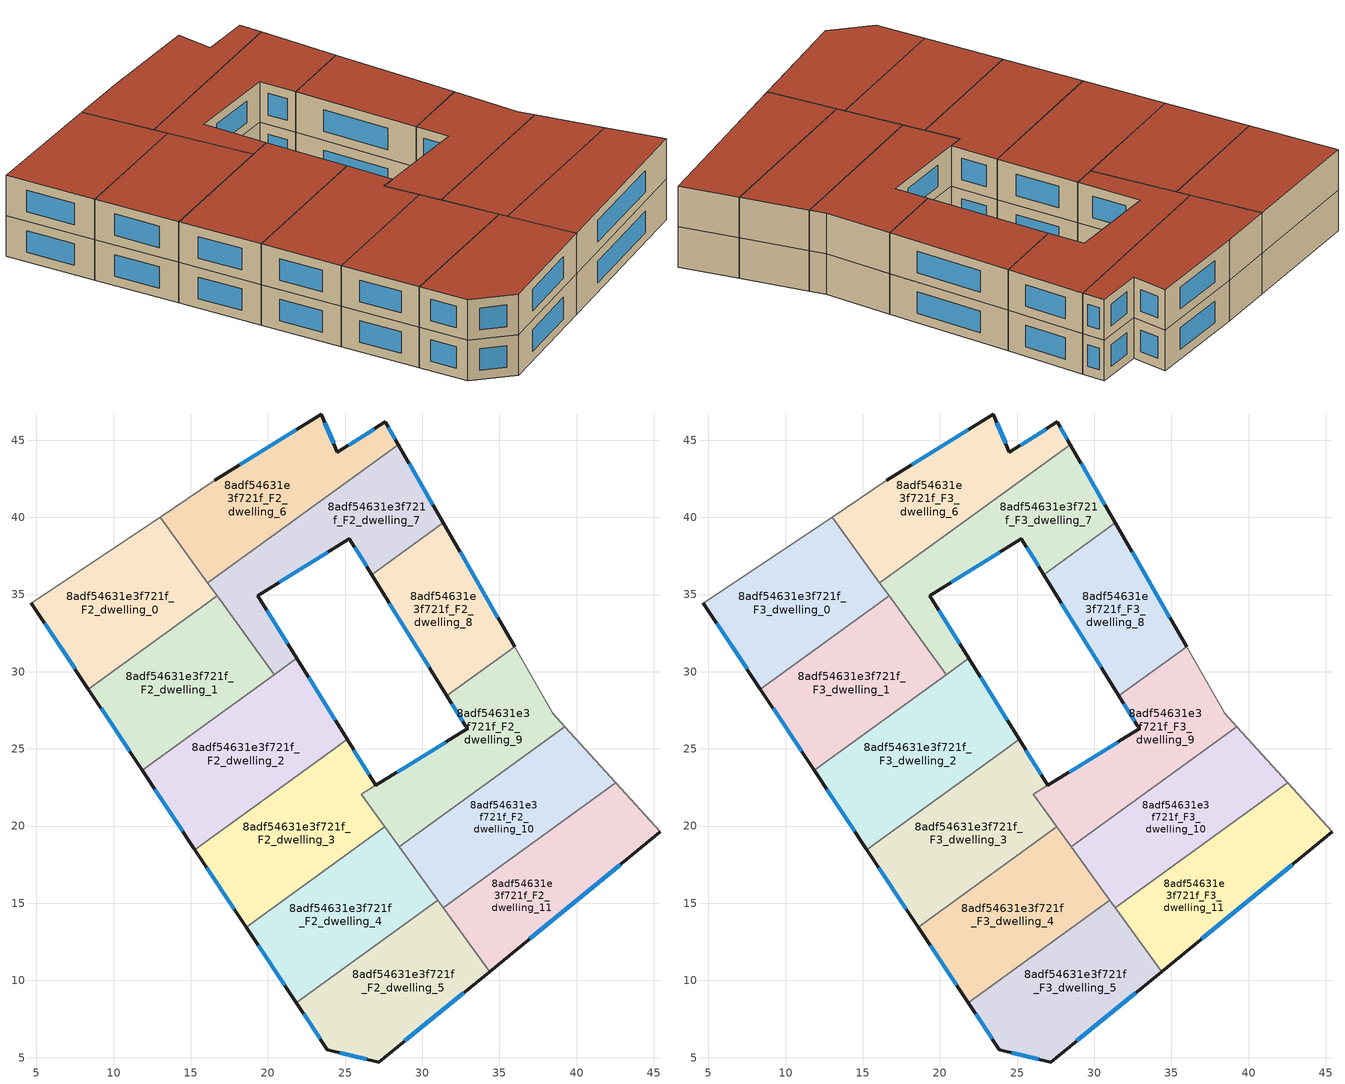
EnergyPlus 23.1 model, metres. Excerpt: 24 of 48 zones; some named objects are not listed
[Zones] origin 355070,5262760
8adf54631e3f721f_F2_dwelling_0
 floor to 8adf54631e3f721f_F1_dwelling_0 (EU_floor_Construction): 13.01,40.02 16.71,34.92 8.37,28.88 4.68,34.45 z6
 wall outside (EU_wall_Construction): 4.68,34.45 8.37,28.88 z6:9
 wall to 8adf54631e3f721f_F2_dwelling_1 (EU_wall_Construction): 8.37,28.88 16.71,34.92 z6:9
 wall adiabatic (EU_wall_Construction): 13.01,40.02 4.68,34.45 z6:9
 wall to 8adf54631e3f721f_F2_dwelling_6 (EU_wall_Construction): 16.11,35.75 13.01,40.02 z6:9
 wall to 8adf54631e3f721f_F2_dwelling_7 (EU_wall_Construction): 16.71,34.92 16.11,35.75 z6:9
 window (EU_Window_Construction): 5.55,33.14 7.51,30.19 z6.7:8.3
8adf54631e3f721f_F2_dwelling_1
 floor to 8adf54631e3f721f_F1_dwelling_1 (EU_floor_Construction): 16.71,34.92 20.42,29.81 11.86,23.61 8.37,28.88 z6
 wall outside (EU_wall_Construction): 8.37,28.88 11.86,23.61 z6:9
 wall to 8adf54631e3f721f_F2_dwelling_2 (EU_wall_Construction): 11.86,23.61 20.41,29.81 z6:9
 wall to 8adf54631e3f721f_F2_dwelling_7 (EU_wall_Construction): 20.42,29.81 16.71,34.92 z6:9
 window (EU_Window_Construction): 9.19,27.64 11.04,24.85 z6.7:8.3
8adf54631e3f721f_F2_dwelling_10
 floor to 8adf54631e3f721f_F1_dwelling_10 (EU_floor_Construction): 39.25,26.45 42.53,22.81 31.36,14.71 28.5,18.66 z6
 wall to 8adf54631e3f721f_F2_dwelling_9 (EU_wall_Construction): 39.25,26.45 28.5,18.66 z6:9
 wall adiabatic (EU_wall_Construction): 42.53,22.81 39.25,26.45 z6:9
 wall to 8adf54631e3f721f_F2_dwelling_11 (EU_wall_Construction): 31.36,14.71 42.53,22.81 z6:9
 wall to 8adf54631e3f721f_F2_dwelling_4 (EU_wall_Construction): 28.5,18.66 31.02,15.19 z6:9
 wall to 8adf54631e3f721f_F2_dwelling_5 (EU_wall_Construction): 31.02,15.19 31.36,14.71 z6:9
8adf54631e3f721f_F2_dwelling_11
 floor to 8adf54631e3f721f_F1_dwelling_11 (EU_floor_Construction): 42.53,22.81 45.41,19.62 34.36,10.58 31.36,14.71 z6
 wall outside (EU_wall_Construction): 34.36,10.58 45.41,19.62 z6:9
 wall adiabatic (EU_wall_Construction): 45.41,19.62 42.53,22.81 z6:9
 wall to 8adf54631e3f721f_F2_dwelling_5 (EU_wall_Construction): 31.36,14.71 34.36,10.58 z6:9
 window (EU_Window_Construction): 36.96,12.7 42.82,17.5 z6.7:8.3
8adf54631e3f721f_F2_dwelling_2
 floor to 8adf54631e3f721f_F1_dwelling_2 (EU_floor_Construction): 21.87,30.86 25.13,25.62 15.27,18.47 11.86,23.61 20.41,29.81 z6
 wall outside (EU_wall_Construction): 25.13,25.62 21.87,30.86 / 11.86,23.61 15.27,18.47 z6:9
 wall to 8adf54631e3f721f_F2_dwelling_3 (EU_wall_Construction): 15.27,18.47 24.03,24.82 25.13,25.62 z6:9
 wall to 8adf54631e3f721f_F2_dwelling_7 (EU_wall_Construction): 21.87,30.86 20.42,29.81 z6:9
 window (EU_Window_Construction): 24.37,26.85 22.64,29.63 / 12.67,22.4 14.47,19.68 z6.7:8.3
8adf54631e3f721f_F2_dwelling_3
 floor to 8adf54631e3f721f_F1_dwelling_3 (EU_floor_Construction): 25.13,25.62 26.99,22.63 26.04,22.05 27.57,19.95 18.6,13.45 15.27,18.47 z6
 wall outside (EU_wall_Construction): 26.99,22.63 25.13,25.62 / 15.27,18.47 18.6,13.45 z6:9
 wall to 8adf54631e3f721f_F2_dwelling_4 (EU_wall_Construction): 18.6,13.45 27.57,19.95 z6:9
 wall to 8adf54631e3f721f_F2_dwelling_9 (EU_wall_Construction): 27.57,19.95 26.04,22.05 26.99,22.63 z6:9
 window (EU_Window_Construction): 26.55,23.33 25.57,24.92 / 16.05,17.29 17.82,14.63 z6.7:8.3
8adf54631e3f721f_F2_dwelling_4
 floor to 8adf54631e3f721f_F1_dwelling_4 (EU_floor_Construction): 27.57,19.95 31.02,15.19 21.85,8.54 18.6,13.45 z6
 wall outside (EU_wall_Construction): 18.6,13.45 21.85,8.54 z6:9
 wall to 8adf54631e3f721f_F2_dwelling_5 (EU_wall_Construction): 21.85,8.54 31.02,15.19 z6:9
 wall to 8adf54631e3f721f_F2_dwelling_9 (EU_wall_Construction): 28.5,18.66 27.57,19.95 z6:9
 window (EU_Window_Construction): 19.36,12.3 21.09,9.69 z6.7:8.3
8adf54631e3f721f_F2_dwelling_5
 floor to 8adf54631e3f721f_F1_dwelling_5 (EU_floor_Construction): 31.02,15.19 34.36,10.58 27.2,4.72 23.86,5.51 21.85,8.54 z6
 wall outside (EU_wall_Construction): 21.85,8.54 23.86,5.51 27.2,4.72 34.36,10.58 z6:9
 window (EU_Window_Construction): 28.88,6.09 32.68,9.2 / 24.64,5.32 26.41,4.9 / 22.32,7.83 23.39,6.22 z6.7:8.3
8adf54631e3f721f_F2_dwelling_6
 floor to 8adf54631e3f721f_F1_dwelling_6 (EU_floor_Construction): 27.61,46.18 28.46,44.71 16.11,35.75 13.01,40.02 16.57,42.4 23.45,46.7 24.51,44.22 z6
 wall outside (EU_wall_Construction): 28.46,44.71 27.61,46.18 24.51,44.22 23.45,46.7 16.57,42.4 z6:9
 wall adiabatic (EU_wall_Construction): 16.57,42.4 13.01,40.02 z6:9
 wall to 8adf54631e3f721f_F2_dwelling_7 (EU_wall_Construction): 16.11,35.75 28.46,44.71 z6:9
 window (EU_Window_Construction): 21.83,45.69 18.19,43.41 / 24.26,44.81 23.7,46.12 / 26.89,45.72 25.24,44.68 / 28.26,45.05 27.81,45.84 z6.7:8.3
8adf54631e3f721f_F2_dwelling_7
 floor to 8adf54631e3f721f_F1_dwelling_7 (EU_floor_Construction): 28.46,44.71 31.37,39.65 26.73,36.28 25.29,38.6 19.34,34.93 21.87,30.87 20.42,29.81 16.11,35.75 z6
 wall outside (EU_wall_Construction): 31.37,39.65 28.46,44.71 / 21.87,30.87 19.34,34.93 25.29,38.6 26.73,36.28 z6:9
 wall to 8adf54631e3f721f_F2_dwelling_8 (EU_wall_Construction): 26.73,36.28 31.37,39.65 z6:9
 window (EU_Window_Construction): 30.69,40.83 29.15,43.52 / 25.63,38.06 26.39,36.82 / 20.74,35.8 23.89,37.74 / 21.28,31.82 19.94,33.98 z6.7:8.3
8adf54631e3f721f_F2_dwelling_8
 floor to 8adf54631e3f721f_F1_dwelling_8 (EU_floor_Construction): 31.37,39.65 35.99,31.62 31.6,28.44 26.73,36.28 z6
 wall outside (EU_wall_Construction): 35.99,31.62 31.37,39.65 / 26.73,36.28 31.6,28.44 z6:9
 wall to 8adf54631e3f721f_F2_dwelling_9 (EU_wall_Construction): 31.6,28.44 35.99,31.62 z6:9
 window (EU_Window_Construction): 34.9,33.51 32.46,37.76 / 27.87,34.44 30.45,30.28 z6.7:8.3
8adf54631e3f721f_F2_dwelling_9
 floor to 8adf54631e3f721f_F1_dwelling_9 (EU_floor_Construction): 35.99,31.62 38.47,27.31 39.25,26.45 28.5,18.66 26.04,22.05 26.99,22.64 32.92,26.3 31.6,28.44 z6
 wall outside (EU_wall_Construction): 31.6,28.44 32.92,26.3 26.99,22.64 z6:9
 wall adiabatic (EU_wall_Construction): 39.25,26.45 38.47,27.31 35.99,31.62 z6:9
 window (EU_Window_Construction): 31.53,25.44 28.38,23.5 / 31.91,27.94 32.61,26.8 z6.7:8.3
8adf54631e3f721f_F3_dwelling_0
 floor to 8adf54631e3f721f_F2_dwelling_0 (EU_floor_Construction): 13.01,40.02 16.71,34.92 8.37,28.88 4.68,34.45 z9
 wall outside (EU_wall_Construction): 4.68,34.45 8.37,28.88 z9:12
 wall to 8adf54631e3f721f_F3_dwelling_1 (EU_wall_Construction): 8.37,28.88 16.71,34.92 z9:12
 wall adiabatic (EU_wall_Construction): 13.01,40.02 4.68,34.45 z9:12
 wall to 8adf54631e3f721f_F3_dwelling_6 (EU_wall_Construction): 16.11,35.75 13.01,40.02 z9:12
 wall to 8adf54631e3f721f_F3_dwelling_7 (EU_wall_Construction): 16.71,34.92 16.11,35.75 z9:12
 window (EU_Window_Construction): 5.55,33.14 7.51,30.19 z9.7:11.3
 roof outside (EU_roof_Construction): 16.71,34.92 13.01,40.02 4.68,34.45 8.37,28.88 z12
8adf54631e3f721f_F3_dwelling_1
 floor to 8adf54631e3f721f_F2_dwelling_1 (EU_floor_Construction): 16.71,34.92 20.42,29.81 11.86,23.61 8.37,28.88 z9
 wall outside (EU_wall_Construction): 8.37,28.88 11.86,23.61 z9:12
 wall to 8adf54631e3f721f_F3_dwelling_2 (EU_wall_Construction): 11.86,23.61 20.41,29.81 z9:12
 wall to 8adf54631e3f721f_F3_dwelling_7 (EU_wall_Construction): 20.42,29.81 16.71,34.92 z9:12
 window (EU_Window_Construction): 9.19,27.64 11.04,24.85 z9.7:11.3
 roof outside (EU_roof_Construction): 20.42,29.81 16.71,34.92 8.37,28.88 11.86,23.61 z12
8adf54631e3f721f_F3_dwelling_10
 floor to 8adf54631e3f721f_F2_dwelling_10 (EU_floor_Construction): 39.25,26.45 42.53,22.81 31.36,14.71 28.5,18.66 z9
 wall to 8adf54631e3f721f_F3_dwelling_9 (EU_wall_Construction): 39.25,26.45 28.5,18.66 z9:12
 wall adiabatic (EU_wall_Construction): 42.53,22.81 39.25,26.45 z9:12
 wall to 8adf54631e3f721f_F3_dwelling_11 (EU_wall_Construction): 31.36,14.71 42.53,22.81 z9:12
 wall to 8adf54631e3f721f_F3_dwelling_4 (EU_wall_Construction): 28.5,18.66 31.02,15.19 z9:12
 wall to 8adf54631e3f721f_F3_dwelling_5 (EU_wall_Construction): 31.02,15.19 31.36,14.71 z9:12
 roof outside (EU_roof_Construction): 42.53,22.81 39.25,26.45 28.5,18.66 31.36,14.71 z12
8adf54631e3f721f_F3_dwelling_11
 floor to 8adf54631e3f721f_F2_dwelling_11 (EU_floor_Construction): 42.53,22.81 45.41,19.62 34.36,10.58 31.36,14.71 z9
 wall outside (EU_wall_Construction): 34.36,10.58 45.41,19.62 z9:12
 wall adiabatic (EU_wall_Construction): 45.41,19.62 42.53,22.81 z9:12
 wall to 8adf54631e3f721f_F3_dwelling_5 (EU_wall_Construction): 31.36,14.71 34.36,10.58 z9:12
 window (EU_Window_Construction): 36.96,12.7 42.82,17.5 z9.7:11.3
 roof outside (EU_roof_Construction): 45.41,19.62 42.53,22.81 31.36,14.71 34.36,10.58 z12
8adf54631e3f721f_F3_dwelling_2
 floor to 8adf54631e3f721f_F2_dwelling_2 (EU_floor_Construction): 21.87,30.86 25.13,25.62 15.27,18.47 11.86,23.61 20.41,29.81 z9
 wall outside (EU_wall_Construction): 25.13,25.62 21.87,30.86 / 11.86,23.61 15.27,18.47 z9:12
 wall to 8adf54631e3f721f_F3_dwelling_3 (EU_wall_Construction): 15.27,18.47 24.03,24.82 25.13,25.62 z9:12
 wall to 8adf54631e3f721f_F3_dwelling_7 (EU_wall_Construction): 21.87,30.86 20.42,29.81 z9:12
 window (EU_Window_Construction): 24.37,26.85 22.64,29.63 / 12.67,22.4 14.47,19.68 z9.7:11.3
 roof outside (EU_roof_Construction): 25.13,25.62 21.87,30.86 20.41,29.81 11.86,23.61 15.27,18.47 z12
8adf54631e3f721f_F3_dwelling_3
 floor to 8adf54631e3f721f_F2_dwelling_3 (EU_floor_Construction): 25.13,25.62 26.99,22.63 26.04,22.05 27.57,19.95 18.6,13.45 15.27,18.47 z9
 wall outside (EU_wall_Construction): 26.99,22.63 25.13,25.62 / 15.27,18.47 18.6,13.45 z9:12
 wall to 8adf54631e3f721f_F3_dwelling_4 (EU_wall_Construction): 18.6,13.45 27.57,19.95 z9:12
 wall to 8adf54631e3f721f_F3_dwelling_9 (EU_wall_Construction): 27.57,19.95 26.04,22.05 26.99,22.63 z9:12
 window (EU_Window_Construction): 26.55,23.33 25.57,24.92 / 16.05,17.29 17.82,14.63 z9.7:11.3
 roof outside (EU_roof_Construction): 27.57,19.95 26.04,22.05 26.99,22.63 25.13,25.62 15.27,18.47 18.6,13.45 z12
8adf54631e3f721f_F3_dwelling_4
 floor to 8adf54631e3f721f_F2_dwelling_4 (EU_floor_Construction): 27.57,19.95 31.02,15.19 21.85,8.54 18.6,13.45 z9
 wall outside (EU_wall_Construction): 18.6,13.45 21.85,8.54 z9:12
 wall to 8adf54631e3f721f_F3_dwelling_5 (EU_wall_Construction): 21.85,8.54 31.02,15.19 z9:12
 wall to 8adf54631e3f721f_F3_dwelling_9 (EU_wall_Construction): 28.5,18.66 27.57,19.95 z9:12
 window (EU_Window_Construction): 19.36,12.3 21.09,9.69 z9.7:11.3
 roof outside (EU_roof_Construction): 31.02,15.19 27.57,19.95 18.6,13.45 21.85,8.54 z12
8adf54631e3f721f_F3_dwelling_5
 floor to 8adf54631e3f721f_F2_dwelling_5 (EU_floor_Construction): 31.02,15.19 34.36,10.58 27.2,4.72 23.86,5.51 21.85,8.54 z9
 wall outside (EU_wall_Construction): 21.85,8.54 23.86,5.51 27.2,4.72 34.36,10.58 z9:12
 window (EU_Window_Construction): 28.88,6.09 32.68,9.2 / 24.64,5.32 26.41,4.9 / 22.32,7.83 23.39,6.22 z9.7:11.3
 roof outside (EU_roof_Construction): 34.36,10.58 31.02,15.19 21.85,8.54 23.86,5.51 27.2,4.72 z12
8adf54631e3f721f_F3_dwelling_6
 floor to 8adf54631e3f721f_F2_dwelling_6 (EU_floor_Construction): 27.61,46.18 28.46,44.71 16.11,35.75 13.01,40.02 16.57,42.4 23.45,46.7 24.51,44.22 z9
 wall outside (EU_wall_Construction): 28.46,44.71 27.61,46.18 24.51,44.22 23.45,46.7 16.57,42.4 z9:12
 wall adiabatic (EU_wall_Construction): 16.57,42.4 13.01,40.02 z9:12
 wall to 8adf54631e3f721f_F3_dwelling_7 (EU_wall_Construction): 16.11,35.75 28.46,44.71 z9:12
 window (EU_Window_Construction): 21.83,45.69 18.19,43.41 / 24.26,44.81 23.7,46.12 / 26.89,45.72 25.24,44.68 / 28.26,45.05 27.81,45.84 z9.7:11.3
 roof outside (EU_roof_Construction): 28.46,44.71 27.61,46.18 24.51,44.22 23.45,46.7 16.57,42.4 13.01,40.02 16.11,35.75 z12
8adf54631e3f721f_F3_dwelling_7
 floor to 8adf54631e3f721f_F2_dwelling_7 (EU_floor_Construction): 28.46,44.71 31.37,39.65 26.73,36.28 25.29,38.6 19.34,34.93 21.87,30.87 20.42,29.81 16.11,35.75 z9
 wall outside (EU_wall_Construction): 31.37,39.65 28.46,44.71 / 21.87,30.87 19.34,34.93 25.29,38.6 26.73,36.28 z9:12
 wall to 8adf54631e3f721f_F3_dwelling_8 (EU_wall_Construction): 26.73,36.28 31.37,39.65 z9:12
 window (EU_Window_Construction): 30.69,40.83 29.15,43.52 / 25.63,38.06 26.39,36.82 / 20.74,35.8 23.89,37.74 / 21.28,31.82 19.94,33.98 z9.7:11.3
 roof outside (EU_roof_Construction): 26.73,36.28 31.37,39.65 28.46,44.71 16.11,35.75 20.42,29.81 21.87,30.87 19.34,34.93 25.29,38.6 z12
8adf54631e3f721f_F3_dwelling_8
 floor to 8adf54631e3f721f_F2_dwelling_8 (EU_floor_Construction): 31.37,39.65 35.99,31.62 31.6,28.44 26.73,36.28 z9
 wall outside (EU_wall_Construction): 35.99,31.62 31.37,39.65 / 26.73,36.28 31.6,28.44 z9:12
 wall to 8adf54631e3f721f_F3_dwelling_9 (EU_wall_Construction): 31.6,28.44 35.99,31.62 z9:12
 window (EU_Window_Construction): 34.9,33.51 32.46,37.76 / 27.87,34.44 30.45,30.28 z9.7:11.3
 roof outside (EU_roof_Construction): 35.99,31.62 31.37,39.65 26.73,36.28 31.6,28.44 z12
8adf54631e3f721f_F3_dwelling_9
 floor to 8adf54631e3f721f_F2_dwelling_9 (EU_floor_Construction): 35.99,31.62 38.47,27.31 39.25,26.45 28.5,18.66 26.04,22.05 26.99,22.64 32.92,26.3 31.6,28.44 z9
 wall outside (EU_wall_Construction): 31.6,28.44 32.92,26.3 26.99,22.64 z9:12
 wall adiabatic (EU_wall_Construction): 39.25,26.45 38.47,27.31 35.99,31.62 z9:12
 window (EU_Window_Construction): 31.53,25.44 28.38,23.5 / 31.91,27.94 32.61,26.8 z9.7:11.3
 roof outside (EU_roof_Construction): 39.25,26.45 38.47,27.31 35.99,31.62 31.6,28.44 32.92,26.3 26.99,22.64 26.04,22.05 28.5,18.66 z12
[Building]
EU S2 Campaign: North Axis=0; Terrain=City; Solar Distribution=FullExterior
[Site:Location]
Budapest.Ferenc.Liszt.Intl.AP: Latitude=47.437; Longitude=19.256; Time Zone=1; Elevation=185
[SizingPeriod:WeatherFileDays]
AnnualSizingPeriod: Begin Month=1; Begin Day of Month=1; End Month=12; End Day of Month=31; Day of Week for Start Day=Monday; Use Weather File Daylight Saving Period=No; Use Weather File Rain and Snow Indicators=No
[MATERIAL]
EU_InternalMass_Material: Roughness=MediumRough; Thickness=0.1; Conductivity=1; Density=1800; Specific Heat=900; Thermal Absorptance=0.9; Solar Absorptance=0.7; Visible Absorptance=0.7
[MATERIAL:NOMASS] Roughness=MediumRough; Thermal Absorptance=0.9; Solar Absorptance=0.7; Visible Absorptance=0.7
Name | Thermal Resistance
EU_wall_NoMass | 0.832559
EU_roof_NoMass | 1.39638
EU_floor_NoMass | 0.872794
[WINDOWMATERIAL:SIMPLEGLAZINGSYSTEM]
EU_Window_SimpleGlazing: UFactor=2.79869; Solar Heat Gain Coefficient=0.75; Visible Transmittance=0.75
[CONSTRUCTION]
EU_wall_Construction: EU_wall_NoMass
EU_roof_Construction: EU_roof_NoMass
EU_floor_Construction: EU_floor_NoMass
EU_Window_Construction: EU_Window_SimpleGlazing
EU_InternalMass_Construction: EU_InternalMass_Material
[ZONE] Type=1; Multiplier=1; Ceiling Height=autocalculate; Floor Area=autocalculate; Part of Total Floor Area=Yes
Name | Volume
8adf54631e3f721f_F2_dwelling_0; 8adf54631e3f721f_F3_dwelling_0; 8adf54631e3f721f_F2_dwelling_10; 8adf54631e3f721f_F3_dwelling_10 | 197.641
8adf54631e3f721f_F2_dwelling_1; 8adf54631e3f721f_F3_dwelling_1 | 197.635
8adf54631e3f721f_F2_dwelling_11; 8adf54631e3f721f_F3_dwelling_11 | 197.673
8adf54631e3f721f_F2_dwelling_2; 8adf54631e3f721f_F3_dwelling_2 | 226.804
8adf54631e3f721f_F2_dwelling_3; 8adf54631e3f721f_F3_dwelling_3 | 210.495
8adf54631e3f721f_F2_dwelling_4; 8adf54631e3f721f_F3_dwelling_4 | 197.652
8adf54631e3f721f_F2_dwelling_5; 8adf54631e3f721f_F3_dwelling_5 | 197.631
8adf54631e3f721f_F2_dwelling_6; 8adf54631e3f721f_F3_dwelling_6 | 197.636
8adf54631e3f721f_F2_dwelling_7; 8adf54631e3f721f_F3_dwelling_7 | 206.154
8adf54631e3f721f_F2_dwelling_8; 8adf54631e3f721f_F3_dwelling_8 | 154.013
8adf54631e3f721f_F2_dwelling_9; 8adf54631e3f721f_F3_dwelling_9 | 190.713
[INTERNALMASS] Construction=EU_InternalMass_Construction
Name | Zone or ZoneList | Surface Area
8adf54631e3f721f_F2_dwelling_0_EU_InternalMass | 8adf54631e3f721f_F2_dwelling_0 | 65.8803
8adf54631e3f721f_F2_dwelling_1_EU_InternalMass | 8adf54631e3f721f_F2_dwelling_1 | 65.8781
8adf54631e3f721f_F2_dwelling_2_EU_InternalMass | 8adf54631e3f721f_F2_dwelling_2 | 75.6083
8adf54631e3f721f_F2_dwelling_3_EU_InternalMass | 8adf54631e3f721f_F2_dwelling_3 | 70.1622
8adf54631e3f721f_F2_dwelling_4_EU_InternalMass | 8adf54631e3f721f_F2_dwelling_4 | 65.8841
8adf54631e3f721f_F2_dwelling_5_EU_InternalMass | 8adf54631e3f721f_F2_dwelling_5 | 65.8772
8adf54631e3f721f_F2_dwelling_6_EU_InternalMass | 8adf54631e3f721f_F2_dwelling_6 | 65.8787
8adf54631e3f721f_F2_dwelling_7_EU_InternalMass | 8adf54631e3f721f_F2_dwelling_7 | 68.7217
8adf54631e3f721f_F2_dwelling_8_EU_InternalMass | 8adf54631e3f721f_F2_dwelling_8 | 51.3375
8adf54631e3f721f_F2_dwelling_9_EU_InternalMass | 8adf54631e3f721f_F2_dwelling_9 | 63.5679
8adf54631e3f721f_F2_dwelling_10_EU_InternalMass | 8adf54631e3f721f_F2_dwelling_10 | 65.8805
8adf54631e3f721f_F2_dwelling_11_EU_InternalMass | 8adf54631e3f721f_F2_dwelling_11 | 65.891
8adf54631e3f721f_F3_dwelling_0_EU_InternalMass | 8adf54631e3f721f_F3_dwelling_0 | 65.8803
8adf54631e3f721f_F3_dwelling_1_EU_InternalMass | 8adf54631e3f721f_F3_dwelling_1 | 65.8781
8adf54631e3f721f_F3_dwelling_2_EU_InternalMass | 8adf54631e3f721f_F3_dwelling_2 | 75.6083
8adf54631e3f721f_F3_dwelling_3_EU_InternalMass | 8adf54631e3f721f_F3_dwelling_3 | 70.1622
8adf54631e3f721f_F3_dwelling_4_EU_InternalMass | 8adf54631e3f721f_F3_dwelling_4 | 65.8841
8adf54631e3f721f_F3_dwelling_5_EU_InternalMass | 8adf54631e3f721f_F3_dwelling_5 | 65.8772
8adf54631e3f721f_F3_dwelling_6_EU_InternalMass | 8adf54631e3f721f_F3_dwelling_6 | 65.8787
8adf54631e3f721f_F3_dwelling_7_EU_InternalMass | 8adf54631e3f721f_F3_dwelling_7 | 68.7217
8adf54631e3f721f_F3_dwelling_8_EU_InternalMass | 8adf54631e3f721f_F3_dwelling_8 | 51.3375
8adf54631e3f721f_F3_dwelling_9_EU_InternalMass | 8adf54631e3f721f_F3_dwelling_9 | 63.5679
8adf54631e3f721f_F3_dwelling_10_EU_InternalMass | 8adf54631e3f721f_F3_dwelling_10 | 65.8805
8adf54631e3f721f_F3_dwelling_11_EU_InternalMass | 8adf54631e3f721f_F3_dwelling_11 | 65.891
[OTHEREQUIPMENT] Fuel Type=Electricity; Design Level Calculation Method=Watts/Area; Power per Zone Floor Area=1; Fraction Latent=0; Fraction Radiant=0; Fraction Lost=0; Carbon Dioxide Generation Rate=0; EndUse Subcategory=EU_Step8_InternalGains
Name | Zone or ZoneList or Space or SpaceList | Schedule
EU_Step8_InternalGain_8adf54631e3f721f_F2_dwelling_0_f000 | 8adf54631e3f721f_F2_dwelling_0 | EU_Step8_GainSchedule_8adf54631e3f721f_F2_dwelling_0_f000
EU_Step8_InternalGain_8adf54631e3f721f_F2_dwelling_1_f000 | 8adf54631e3f721f_F2_dwelling_1 | EU_Step8_GainSchedule_8adf54631e3f721f_F2_dwelling_1_f000
EU_Step8_InternalGain_8adf54631e3f721f_F2_dwelling_2_f000 | 8adf54631e3f721f_F2_dwelling_2 | EU_Step8_GainSchedule_8adf54631e3f721f_F2_dwelling_2_f000
EU_Step8_InternalGain_8adf54631e3f721f_F2_dwelling_3_f000 | 8adf54631e3f721f_F2_dwelling_3 | EU_Step8_GainSchedule_8adf54631e3f721f_F2_dwelling_3_f000
EU_Step8_InternalGain_8adf54631e3f721f_F2_dwelling_4_f000 | 8adf54631e3f721f_F2_dwelling_4 | EU_Step8_GainSchedule_8adf54631e3f721f_F2_dwelling_4_f000
EU_Step8_InternalGain_8adf54631e3f721f_F2_dwelling_5_f000 | 8adf54631e3f721f_F2_dwelling_5 | EU_Step8_GainSchedule_8adf54631e3f721f_F2_dwelling_5_f000
EU_Step8_InternalGain_8adf54631e3f721f_F2_dwelling_6_f000 | 8adf54631e3f721f_F2_dwelling_6 | EU_Step8_GainSchedule_8adf54631e3f721f_F2_dwelling_6_f000
EU_Step8_InternalGain_8adf54631e3f721f_F2_dwelling_7_f000 | 8adf54631e3f721f_F2_dwelling_7 | EU_Step8_GainSchedule_8adf54631e3f721f_F2_dwelling_7_f000
EU_Step8_InternalGain_8adf54631e3f721f_F2_dwelling_8_f000 | 8adf54631e3f721f_F2_dwelling_8 | EU_Step8_GainSchedule_8adf54631e3f721f_F2_dwelling_8_f000
EU_Step8_InternalGain_8adf54631e3f721f_F2_dwelling_9_f000 | 8adf54631e3f721f_F2_dwelling_9 | EU_Step8_GainSchedule_8adf54631e3f721f_F2_dwelling_9_f000
EU_Step8_InternalGain_8adf54631e3f721f_F2_dwelling_10_f000 | 8adf54631e3f721f_F2_dwelling_10 | EU_Step8_GainSchedule_8adf54631e3f721f_F2_dwelling_10_f000
EU_Step8_InternalGain_8adf54631e3f721f_F2_dwelling_11_f000 | 8adf54631e3f721f_F2_dwelling_11 | EU_Step8_GainSchedule_8adf54631e3f721f_F2_dwelling_11_f000
EU_Step8_InternalGain_8adf54631e3f721f_F3_dwelling_0_f000 | 8adf54631e3f721f_F3_dwelling_0 | EU_Step8_GainSchedule_8adf54631e3f721f_F3_dwelling_0_f000
EU_Step8_InternalGain_8adf54631e3f721f_F3_dwelling_1_f000 | 8adf54631e3f721f_F3_dwelling_1 | EU_Step8_GainSchedule_8adf54631e3f721f_F3_dwelling_1_f000
EU_Step8_InternalGain_8adf54631e3f721f_F3_dwelling_2_f000 | 8adf54631e3f721f_F3_dwelling_2 | EU_Step8_GainSchedule_8adf54631e3f721f_F3_dwelling_2_f000
EU_Step8_InternalGain_8adf54631e3f721f_F3_dwelling_3_f000 | 8adf54631e3f721f_F3_dwelling_3 | EU_Step8_GainSchedule_8adf54631e3f721f_F3_dwelling_3_f000
EU_Step8_InternalGain_8adf54631e3f721f_F3_dwelling_4_f000 | 8adf54631e3f721f_F3_dwelling_4 | EU_Step8_GainSchedule_8adf54631e3f721f_F3_dwelling_4_f000
EU_Step8_InternalGain_8adf54631e3f721f_F3_dwelling_5_f000 | 8adf54631e3f721f_F3_dwelling_5 | EU_Step8_GainSchedule_8adf54631e3f721f_F3_dwelling_5_f000
EU_Step8_InternalGain_8adf54631e3f721f_F3_dwelling_6_f000 | 8adf54631e3f721f_F3_dwelling_6 | EU_Step8_GainSchedule_8adf54631e3f721f_F3_dwelling_6_f000
EU_Step8_InternalGain_8adf54631e3f721f_F3_dwelling_7_f000 | 8adf54631e3f721f_F3_dwelling_7 | EU_Step8_GainSchedule_8adf54631e3f721f_F3_dwelling_7_f000
EU_Step8_InternalGain_8adf54631e3f721f_F3_dwelling_8_f000 | 8adf54631e3f721f_F3_dwelling_8 | EU_Step8_GainSchedule_8adf54631e3f721f_F3_dwelling_8_f000
EU_Step8_InternalGain_8adf54631e3f721f_F3_dwelling_9_f000 | 8adf54631e3f721f_F3_dwelling_9 | EU_Step8_GainSchedule_8adf54631e3f721f_F3_dwelling_9_f000
EU_Step8_InternalGain_8adf54631e3f721f_F3_dwelling_10_f000 | 8adf54631e3f721f_F3_dwelling_10 | EU_Step8_GainSchedule_8adf54631e3f721f_F3_dwelling_10_f000
EU_Step8_InternalGain_8adf54631e3f721f_F3_dwelling_11_f000 | 8adf54631e3f721f_F3_dwelling_11 | EU_Step8_GainSchedule_8adf54631e3f721f_F3_dwelling_11_f000
[ZONEVENTILATION:DESIGNFLOWRATE] Schedule=EU_AlwaysOn; Design Flow Rate Calculation Method=AirChanges/Hour; Air Changes per Hour=0.475469; Ventilation Type=Natural; Fan Pressure Rise=0; Fan Total Efficiency=1; Constant Term Coefficient=1; Temperature Term Coefficient=0; Velocity Term Coefficient=0; Velocity Squared Term Coefficient=0; Minimum Indoor Temperature=-100; Maximum Indoor Temperature=100; Delta Temperature=-100; Minimum Outdoor Temperature=-100; Maximum Outdoor Temperature=100; Maximum Wind Speed=40
Name | Zone or ZoneList or Space or SpaceList
EU_ConstantAir_8adf54631e3f721f_F2_dwelling_0 | 8adf54631e3f721f_F2_dwelling_0
EU_ConstantAir_8adf54631e3f721f_F2_dwelling_1 | 8adf54631e3f721f_F2_dwelling_1
EU_ConstantAir_8adf54631e3f721f_F2_dwelling_2 | 8adf54631e3f721f_F2_dwelling_2
EU_ConstantAir_8adf54631e3f721f_F2_dwelling_3 | 8adf54631e3f721f_F2_dwelling_3
EU_ConstantAir_8adf54631e3f721f_F2_dwelling_4 | 8adf54631e3f721f_F2_dwelling_4
EU_ConstantAir_8adf54631e3f721f_F2_dwelling_5 | 8adf54631e3f721f_F2_dwelling_5
EU_ConstantAir_8adf54631e3f721f_F2_dwelling_6 | 8adf54631e3f721f_F2_dwelling_6
EU_ConstantAir_8adf54631e3f721f_F2_dwelling_7 | 8adf54631e3f721f_F2_dwelling_7
EU_ConstantAir_8adf54631e3f721f_F2_dwelling_8 | 8adf54631e3f721f_F2_dwelling_8
EU_ConstantAir_8adf54631e3f721f_F2_dwelling_9 | 8adf54631e3f721f_F2_dwelling_9
EU_ConstantAir_8adf54631e3f721f_F2_dwelling_10 | 8adf54631e3f721f_F2_dwelling_10
EU_ConstantAir_8adf54631e3f721f_F2_dwelling_11 | 8adf54631e3f721f_F2_dwelling_11
EU_ConstantAir_8adf54631e3f721f_F3_dwelling_0 | 8adf54631e3f721f_F3_dwelling_0
EU_ConstantAir_8adf54631e3f721f_F3_dwelling_1 | 8adf54631e3f721f_F3_dwelling_1
EU_ConstantAir_8adf54631e3f721f_F3_dwelling_2 | 8adf54631e3f721f_F3_dwelling_2
EU_ConstantAir_8adf54631e3f721f_F3_dwelling_3 | 8adf54631e3f721f_F3_dwelling_3
EU_ConstantAir_8adf54631e3f721f_F3_dwelling_4 | 8adf54631e3f721f_F3_dwelling_4
EU_ConstantAir_8adf54631e3f721f_F3_dwelling_5 | 8adf54631e3f721f_F3_dwelling_5
EU_ConstantAir_8adf54631e3f721f_F3_dwelling_6 | 8adf54631e3f721f_F3_dwelling_6
EU_ConstantAir_8adf54631e3f721f_F3_dwelling_7 | 8adf54631e3f721f_F3_dwelling_7
EU_ConstantAir_8adf54631e3f721f_F3_dwelling_8 | 8adf54631e3f721f_F3_dwelling_8
EU_ConstantAir_8adf54631e3f721f_F3_dwelling_9 | 8adf54631e3f721f_F3_dwelling_9
EU_ConstantAir_8adf54631e3f721f_F3_dwelling_10 | 8adf54631e3f721f_F3_dwelling_10
EU_ConstantAir_8adf54631e3f721f_F3_dwelling_11 | 8adf54631e3f721f_F3_dwelling_11
[HVACTEMPLATE:ZONE:IDEALLOADSAIRSYSTEM] System Availability Schedule=EU_AlwaysOn; Maximum Heating Supply Air Temperature=50; Minimum Cooling Supply Air Temperature=13; Maximum Heating Supply Air Humidity Ratio=0.0156; Minimum Cooling Supply Air Humidity Ratio=0.0077; Heating Limit=NoLimit; Cooling Limit=NoLimit; Heating Availability Schedule=EU_AlwaysOn; Cooling Availability Schedule=EU_CoolingOff; Dehumidification Control Type=ConstantSensibleHeatRatio; Cooling Sensible Heat Ratio=0.7; Dehumidification Setpoint=60; Humidification Control Type=None; Humidification Setpoint=30; Outdoor Air Method=None; Outdoor Air Flow Rate per Person=0.00944; Outdoor Air Flow Rate per Zone Floor Area=0; Outdoor Air Flow Rate per Zone=0; Demand Controlled Ventilation Type=None; Outdoor Air Economizer Type=NoEconomizer; Heat Recovery Type=None; Sensible Heat Recovery Effectiveness=0.7; Latent Heat Recovery Effectiveness=0.65
Name | Template Thermostat
8adf54631e3f721f_F2_dwelling_0 | EU_HeatOnly_8adf54631e3f721f_F2_dwelling_0
8adf54631e3f721f_F2_dwelling_1 | EU_HeatOnly_8adf54631e3f721f_F2_dwelling_1
8adf54631e3f721f_F2_dwelling_2 | EU_HeatOnly_8adf54631e3f721f_F2_dwelling_2
8adf54631e3f721f_F2_dwelling_3 | EU_HeatOnly_8adf54631e3f721f_F2_dwelling_3
8adf54631e3f721f_F2_dwelling_4 | EU_HeatOnly_8adf54631e3f721f_F2_dwelling_4
8adf54631e3f721f_F2_dwelling_5 | EU_HeatOnly_8adf54631e3f721f_F2_dwelling_5
8adf54631e3f721f_F2_dwelling_6 | EU_HeatOnly_8adf54631e3f721f_F2_dwelling_6
8adf54631e3f721f_F2_dwelling_7 | EU_HeatOnly_8adf54631e3f721f_F2_dwelling_7
8adf54631e3f721f_F2_dwelling_8 | EU_HeatOnly_8adf54631e3f721f_F2_dwelling_8
8adf54631e3f721f_F2_dwelling_9 | EU_HeatOnly_8adf54631e3f721f_F2_dwelling_9
8adf54631e3f721f_F2_dwelling_10 | EU_HeatOnly_8adf54631e3f721f_F2_dwelling_10
8adf54631e3f721f_F2_dwelling_11 | EU_HeatOnly_8adf54631e3f721f_F2_dwelling_11
8adf54631e3f721f_F3_dwelling_0 | EU_HeatOnly_8adf54631e3f721f_F3_dwelling_0
8adf54631e3f721f_F3_dwelling_1 | EU_HeatOnly_8adf54631e3f721f_F3_dwelling_1
8adf54631e3f721f_F3_dwelling_2 | EU_HeatOnly_8adf54631e3f721f_F3_dwelling_2
8adf54631e3f721f_F3_dwelling_3 | EU_HeatOnly_8adf54631e3f721f_F3_dwelling_3
8adf54631e3f721f_F3_dwelling_4 | EU_HeatOnly_8adf54631e3f721f_F3_dwelling_4
8adf54631e3f721f_F3_dwelling_5 | EU_HeatOnly_8adf54631e3f721f_F3_dwelling_5
8adf54631e3f721f_F3_dwelling_6 | EU_HeatOnly_8adf54631e3f721f_F3_dwelling_6
8adf54631e3f721f_F3_dwelling_7 | EU_HeatOnly_8adf54631e3f721f_F3_dwelling_7
8adf54631e3f721f_F3_dwelling_8 | EU_HeatOnly_8adf54631e3f721f_F3_dwelling_8
8adf54631e3f721f_F3_dwelling_9 | EU_HeatOnly_8adf54631e3f721f_F3_dwelling_9
8adf54631e3f721f_F3_dwelling_10 | EU_HeatOnly_8adf54631e3f721f_F3_dwelling_10
8adf54631e3f721f_F3_dwelling_11 | EU_HeatOnly_8adf54631e3f721f_F3_dwelling_11
[SIZING:ZONE] Zone Cooling Design Supply Air Temperature Input Method=SupplyAirTemperature; Zone Cooling Design Supply Air Temperature=13; Zone Heating Design Supply Air Temperature Input Method=SupplyAirTemperature; Zone Heating Design Supply Air Temperature=50; Zone Cooling Design Supply Air Humidity Ratio=0.008; Zone Heating Design Supply Air Humidity Ratio=0.008; Cooling Design Air Flow Method=DesignDay; Cooling Design Air Flow Rate=0; Cooling Minimum Air Flow per Zone Floor Area=0.000762; Cooling Minimum Air Flow=0; Cooling Minimum Air Flow Fraction=0.2; Heating Design Air Flow Method=DesignDay; Heating Design Air Flow Rate=0; Heating Maximum Air Flow per Zone Floor Area=0.002032; Heating Maximum Air Flow=0.141576; Heating Maximum Air Flow Fraction=0.3; Account for Dedicated Outdoor Air System=No; Dedicated Outdoor Air System Control Strategy=NeutralSupplyAir; Dedicated Outdoor Air Low Setpoint Temperature for Design=autosize; Dedicated Outdoor Air High Setpoint Temperature for Design=autosize; Zone Load Sizing Method=Sensible Load Only No Latent Load; Zone Latent Cooling Design Supply Air Humidity Ratio Input Method=HumidityRatioDifference; Zone Cooling Design Supply Air Humidity Ratio Difference=0.005; Zone Latent Heating Design Supply Air Humidity Ratio Input Method=HumidityRatioDifference; Zone Humidification Design Supply Air Humidity Ratio Difference=0.005
8adf54631e3f721f_F2_dwelling_0; 8adf54631e3f721f_F2_dwelling_1; 8adf54631e3f721f_F2_dwelling_2; 8adf54631e3f721f_F2_dwelling_3; 8adf54631e3f721f_F2_dwelling_4; 8adf54631e3f721f_F2_dwelling_5; 8adf54631e3f721f_F2_dwelling_6; 8adf54631e3f721f_F2_dwelling_7; 8adf54631e3f721f_F2_dwelling_8; 8adf54631e3f721f_F2_dwelling_9; 8adf54631e3f721f_F2_dwelling_10; 8adf54631e3f721f_F2_dwelling_11; 8adf54631e3f721f_F3_dwelling_0; 8adf54631e3f721f_F3_dwelling_1; 8adf54631e3f721f_F3_dwelling_2; 8adf54631e3f721f_F3_dwelling_3; 8adf54631e3f721f_F3_dwelling_4; 8adf54631e3f721f_F3_dwelling_5; 8adf54631e3f721f_F3_dwelling_6; 8adf54631e3f721f_F3_dwelling_7; 8adf54631e3f721f_F3_dwelling_8; 8adf54631e3f721f_F3_dwelling_9; 8adf54631e3f721f_F3_dwelling_10; 8adf54631e3f721f_F3_dwelling_11
[SCHEDULE:CONSTANT]
Name | Hourly Value
EU_AlwaysOn | 1
EU_CoolingOff | 0
[SCHEDULE:FILE] Column Number=1; Rows to Skip at Top=0; Number of Hours of Data=8760; Column Separator=Comma; Interpolate to Timestep=No; Minutes per Item=60; Adjust Schedule for Daylight Savings=Yes
Name | File
EU_Step8_GainSchedule_8adf54631e3f721f_F2_dwelling_0_f000 | ../../schedules/8adf54631e3f721f/8adf54631e3f721f_F2_dwelling_0_f000_gain.csv
EU_Step8_GainSchedule_8adf54631e3f721f_F2_dwelling_1_f000 | ../../schedules/8adf54631e3f721f/8adf54631e3f721f_F2_dwelling_1_f000_gain.csv
EU_Step8_GainSchedule_8adf54631e3f721f_F2_dwelling_2_f000 | ../../schedules/8adf54631e3f721f/8adf54631e3f721f_F2_dwelling_2_f000_gain.csv
EU_Step8_GainSchedule_8adf54631e3f721f_F2_dwelling_3_f000 | ../../schedules/8adf54631e3f721f/8adf54631e3f721f_F2_dwelling_3_f000_gain.csv
EU_Step8_GainSchedule_8adf54631e3f721f_F2_dwelling_4_f000 | ../../schedules/8adf54631e3f721f/8adf54631e3f721f_F2_dwelling_4_f000_gain.csv
EU_Step8_GainSchedule_8adf54631e3f721f_F2_dwelling_5_f000 | ../../schedules/8adf54631e3f721f/8adf54631e3f721f_F2_dwelling_5_f000_gain.csv
EU_Step8_GainSchedule_8adf54631e3f721f_F2_dwelling_6_f000 | ../../schedules/8adf54631e3f721f/8adf54631e3f721f_F2_dwelling_6_f000_gain.csv
EU_Step8_GainSchedule_8adf54631e3f721f_F2_dwelling_7_f000 | ../../schedules/8adf54631e3f721f/8adf54631e3f721f_F2_dwelling_7_f000_gain.csv
EU_Step8_GainSchedule_8adf54631e3f721f_F2_dwelling_8_f000 | ../../schedules/8adf54631e3f721f/8adf54631e3f721f_F2_dwelling_8_f000_gain.csv
EU_Step8_GainSchedule_8adf54631e3f721f_F2_dwelling_9_f000 | ../../schedules/8adf54631e3f721f/8adf54631e3f721f_F2_dwelling_9_f000_gain.csv
EU_Step8_GainSchedule_8adf54631e3f721f_F2_dwelling_10_f000 | ../../schedules/8adf54631e3f721f/8adf54631e3f721f_F2_dwelling_10_f000_gain.csv
EU_Step8_GainSchedule_8adf54631e3f721f_F2_dwelling_11_f000 | ../../schedules/8adf54631e3f721f/8adf54631e3f721f_F2_dwelling_11_f000_gain.csv
EU_Step8_GainSchedule_8adf54631e3f721f_F3_dwelling_0_f000 | ../../schedules/8adf54631e3f721f/8adf54631e3f721f_F3_dwelling_0_f000_gain.csv
EU_Step8_GainSchedule_8adf54631e3f721f_F3_dwelling_1_f000 | ../../schedules/8adf54631e3f721f/8adf54631e3f721f_F3_dwelling_1_f000_gain.csv
EU_Step8_GainSchedule_8adf54631e3f721f_F3_dwelling_2_f000 | ../../schedules/8adf54631e3f721f/8adf54631e3f721f_F3_dwelling_2_f000_gain.csv
EU_Step8_GainSchedule_8adf54631e3f721f_F3_dwelling_3_f000 | ../../schedules/8adf54631e3f721f/8adf54631e3f721f_F3_dwelling_3_f000_gain.csv
EU_Step8_GainSchedule_8adf54631e3f721f_F3_dwelling_4_f000 | ../../schedules/8adf54631e3f721f/8adf54631e3f721f_F3_dwelling_4_f000_gain.csv
EU_Step8_GainSchedule_8adf54631e3f721f_F3_dwelling_5_f000 | ../../schedules/8adf54631e3f721f/8adf54631e3f721f_F3_dwelling_5_f000_gain.csv
EU_Step8_GainSchedule_8adf54631e3f721f_F3_dwelling_6_f000 | ../../schedules/8adf54631e3f721f/8adf54631e3f721f_F3_dwelling_6_f000_gain.csv
EU_Step8_GainSchedule_8adf54631e3f721f_F3_dwelling_7_f000 | ../../schedules/8adf54631e3f721f/8adf54631e3f721f_F3_dwelling_7_f000_gain.csv
EU_Step8_GainSchedule_8adf54631e3f721f_F3_dwelling_8_f000 | ../../schedules/8adf54631e3f721f/8adf54631e3f721f_F3_dwelling_8_f000_gain.csv
EU_Step8_GainSchedule_8adf54631e3f721f_F3_dwelling_9_f000 | ../../schedules/8adf54631e3f721f/8adf54631e3f721f_F3_dwelling_9_f000_gain.csv
EU_Step8_GainSchedule_8adf54631e3f721f_F3_dwelling_10_f000 | ../../schedules/8adf54631e3f721f/8adf54631e3f721f_F3_dwelling_10_f000_gain.csv
EU_Step8_GainSchedule_8adf54631e3f721f_F3_dwelling_11_f000 | ../../schedules/8adf54631e3f721f/8adf54631e3f721f_F3_dwelling_11_f000_gain.csv
